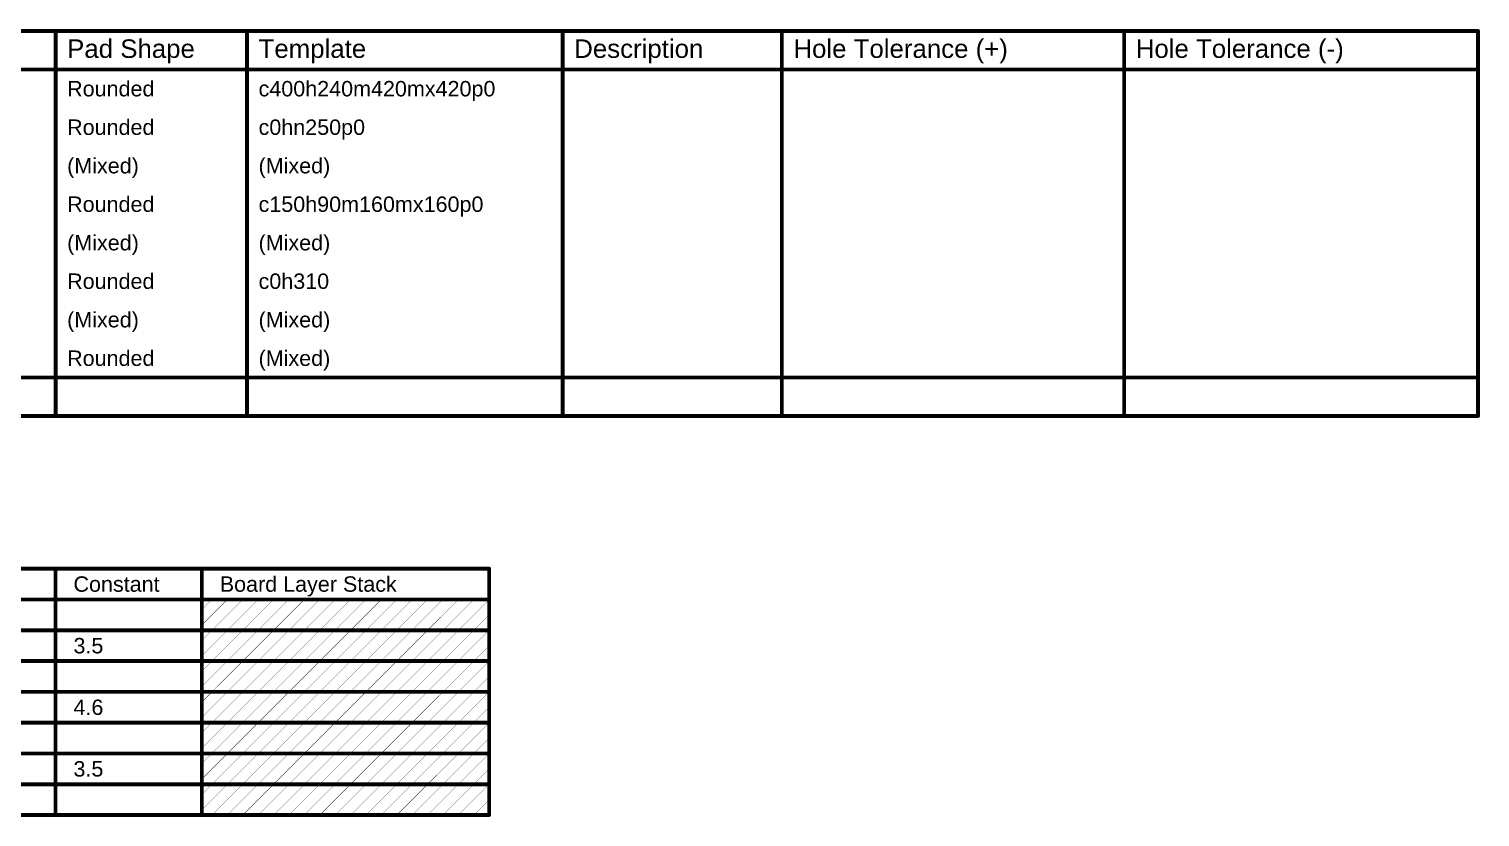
# Model space of a CAD drawing. Header units: inches. Extents: x -0.8 to 10.9, y -0.2 to 6.3.
# Drawn here: x 5.27 to 10.92, y 3.2 to 6.27 of the extents above; entities that cross this region are included whole.
import ezdxf

# ---------------------------------------------------------------- set-up
doc = ezdxf.new("R2010")
doc.units = ezdxf.units.IN
doc.header["$MEASUREMENT"] = 0
doc.layers.add('Drill Drawing', color=1, linetype='Continuous')
doc.layers.add('Fabrication', color=76, linetype='Continuous')
doc.styles.add('Arial', font='', dxfattribs={"height": 0.2})
doc.styles.get('Arial').set_extended_font_data('Arial')

msp = doc.modelspace()

# ---------------------------------------------------------------- linework, layer by layer
at = {"layer": 'Drill Drawing'}
for points in [[(-0.1846, 6.265, 0.015, 0.015, 0), (10.9163, 6.265, 0.015, 0.015, 0)], [(5.3749, 4.765, 0.015, 0.015, 0), (5.3749, 6.265, 0.015, 0.015, 0)], [(6.1207, 4.765, 0.015, 0.015, 0), (6.1207, 6.265, 0.015, 0.015, 0)], [(7.3503, 4.765, 0.015, 0.015, 0), (7.3503, 6.265, 0.015, 0.015, 0)], [(8.2041, 4.765, 0.015, 0.015, 0), (8.2041, 6.265, 0.015, 0.015, 0)], [(9.5377, 4.765, 0.015, 0.015, 0), (9.5377, 6.265, 0.015, 0.015, 0)], [(10.9163, 4.765, 0.015, 0.015, 0), (10.9163, 6.265, 0.015, 0.015, 0)], [(-0.1846, 6.115, 0.015, 0.015, 0), (10.9163, 6.115, 0.015, 0.015, 0)], [(-0.1846, 4.915, 0.015, 0.015, 0), (10.9163, 4.915, 0.015, 0.015, 0)], [(-0.1846, 4.765, 0.015, 0.015, 0), (10.9163, 4.765, 0.015, 0.015, 0)]]:
    msp.add_lwpolyline(points, format="xyseb", dxfattribs=at)
for points in [[(5.3711, 6.265, 0.0075, 0.0075, 1), (5.3786, 6.265, 0.0075, 0.0075, 1)], [(6.1169, 6.265, 0.0075, 0.0075, 1), (6.1244, 6.265, 0.0075, 0.0075, 1)], [(7.3466, 6.265, 0.0075, 0.0075, 1), (7.3541, 6.265, 0.0075, 0.0075, 1)], [(8.2003, 6.265, 0.0075, 0.0075, 1), (8.2078, 6.265, 0.0075, 0.0075, 1)], [(9.5339, 6.265, 0.0075, 0.0075, 1), (9.5414, 6.265, 0.0075, 0.0075, 1)], [(10.9125, 6.265, 0.0075, 0.0075, 1), (10.92, 6.265, 0.0075, 0.0075, 1)], [(10.9125, 6.265, 0.0075, 0.0075, 1), (10.92, 6.265, 0.0075, 0.0075, 1)], [(10.9125, 6.115, 0.0075, 0.0075, 1), (10.92, 6.115, 0.0075, 0.0075, 1)], [(10.9125, 4.915, 0.0075, 0.0075, 1), (10.92, 4.915, 0.0075, 0.0075, 1)], [(5.3711, 4.765, 0.0075, 0.0075, 1), (5.3786, 4.765, 0.0075, 0.0075, 1)], [(6.1169, 4.765, 0.0075, 0.0075, 1), (6.1244, 4.765, 0.0075, 0.0075, 1)], [(7.3466, 4.765, 0.0075, 0.0075, 1), (7.3541, 4.765, 0.0075, 0.0075, 1)], [(8.2003, 4.765, 0.0075, 0.0075, 1), (8.2078, 4.765, 0.0075, 0.0075, 1)], [(9.5339, 4.765, 0.0075, 0.0075, 1), (9.5414, 4.765, 0.0075, 0.0075, 1)], [(10.9125, 4.765, 0.0075, 0.0075, 1), (10.92, 4.765, 0.0075, 0.0075, 1)], [(10.9125, 4.765, 0.0075, 0.0075, 1), (10.92, 4.765, 0.0075, 0.0075, 1)]]:
    msp.add_lwpolyline(points, format="xyseb", close=True, dxfattribs=at)
at = {"layer": 'Fabrication'}
for points in [[(2.5253, 4.17, 0.015, 0.015, 0), (7.0641, 4.17, 0.015, 0.015, 0)], [(5.3746, 3.21, 0.015, 0.015, 0), (5.3746, 4.17, 0.015, 0.015, 0)], [(5.9445, 3.21, 0.015, 0.015, 0), (5.9445, 4.17, 0.015, 0.015, 0)], [(7.0641, 3.21, 0.015, 0.015, 0), (7.0641, 4.17, 0.015, 0.015, 0)], [(2.5253, 4.05, 0.015, 0.015, 0), (7.0641, 4.05, 0.015, 0.015, 0)], [(5.9445, 3.9503, 0.001, 0.001, 0), (6.0441, 4.05, 0.001, 0.001, 0)], [(5.9445, 4.0103, 0.001, 0.001, 0), (5.9841, 4.05, 0.001, 0.001, 0)], [(5.9841, 3.93, 0.001, 0.001, 0), (6.1041, 4.05, 0.001, 0.001, 0)], [(6.0441, 3.93, 0.001, 0.001, 0), (6.1641, 4.05, 0.001, 0.001, 0)], [(6.1041, 3.93, 0.001, 0.001, 0), (6.2241, 4.05, 0.001, 0.001, 0)], [(6.1641, 3.93, 0.001, 0.001, 0), (6.2841, 4.05, 0.001, 0.001, 0)], [(6.2241, 3.93, 0.001, 0.001, 0), (6.3441, 4.05, 0.001, 0.001, 0)], [(6.2841, 3.93, 0.001, 0.001, 0), (6.4041, 4.05, 0.001, 0.001, 0)], [(6.3441, 3.93, 0.001, 0.001, 0), (6.4641, 4.05, 0.001, 0.001, 0)], [(6.4041, 3.93, 0.001, 0.001, 0), (6.5241, 4.05, 0.001, 0.001, 0)], [(6.4641, 3.93, 0.001, 0.001, 0), (6.5841, 4.05, 0.001, 0.001, 0)], [(6.5241, 3.93, 0.001, 0.001, 0), (6.6441, 4.05, 0.001, 0.001, 0)], [(6.5841, 3.93, 0.001, 0.001, 0), (6.7041, 4.05, 0.001, 0.001, 0)], [(6.6441, 3.93, 0.001, 0.001, 0), (6.7641, 4.05, 0.001, 0.001, 0)], [(6.7041, 3.93, 0.001, 0.001, 0), (6.8241, 4.05, 0.001, 0.001, 0)], [(6.7641, 3.93, 0.001, 0.001, 0), (6.8841, 4.05, 0.001, 0.001, 0)], [(6.8241, 3.93, 0.001, 0.001, 0), (6.9441, 4.05, 0.001, 0.001, 0)], [(6.8841, 3.93, 0.001, 0.001, 0), (7.0041, 4.05, 0.001, 0.001, 0)], [(6.9441, 3.93, 0.001, 0.001, 0), (7.0641, 4.05, 0.001, 0.001, 0)], [(7.0041, 3.93, 0.001, 0.001, 0), (7.0641, 3.99, 0.001, 0.001, 0)], [(4.7248, 3.93, 0.015, 0.015, 0), (5.3746, 3.93, 0.015, 0.015, 0)], [(5.3746, 3.93, 0.015, 0.015, 0), (5.9445, 3.93, 0.015, 0.015, 0)], [(5.9445, 3.93, 0.015, 0.015, 0), (7.0641, 3.93, 0.015, 0.015, 0)], [(5.9445, 3.8303, 0.001, 0.001, 0), (6.0441, 3.93, 0.001, 0.001, 0)], [(5.9445, 3.8903, 0.001, 0.001, 0), (5.9841, 3.93, 0.001, 0.001, 0)], [(5.9841, 3.81, 0.001, 0.001, 0), (6.1041, 3.93, 0.001, 0.001, 0)], [(6.0441, 3.81, 0.001, 0.001, 0), (6.1641, 3.93, 0.001, 0.001, 0)], [(6.1041, 3.81, 0.001, 0.001, 0), (6.2241, 3.93, 0.001, 0.001, 0)], [(6.1641, 3.81, 0.001, 0.001, 0), (6.2841, 3.93, 0.001, 0.001, 0)], [(6.2241, 3.81, 0.001, 0.001, 0), (6.3441, 3.93, 0.001, 0.001, 0)], [(6.2841, 3.81, 0.001, 0.001, 0), (6.4041, 3.93, 0.001, 0.001, 0)], [(6.3441, 3.81, 0.001, 0.001, 0), (6.4641, 3.93, 0.001, 0.001, 0)], [(6.4041, 3.81, 0.001, 0.001, 0), (6.5241, 3.93, 0.001, 0.001, 0)], [(6.4641, 3.81, 0.001, 0.001, 0), (6.5841, 3.93, 0.001, 0.001, 0)], [(6.5241, 3.81, 0.001, 0.001, 0), (6.6441, 3.93, 0.001, 0.001, 0)], [(6.5841, 3.81, 0.001, 0.001, 0), (6.7041, 3.93, 0.001, 0.001, 0)], [(6.6441, 3.81, 0.001, 0.001, 0), (6.7641, 3.93, 0.001, 0.001, 0)], [(6.7041, 3.81, 0.001, 0.001, 0), (6.8241, 3.93, 0.001, 0.001, 0)], [(6.7641, 3.81, 0.001, 0.001, 0), (6.8841, 3.93, 0.001, 0.001, 0)], [(6.8241, 3.81, 0.001, 0.001, 0), (6.9441, 3.93, 0.001, 0.001, 0)], [(6.8841, 3.81, 0.001, 0.001, 0), (7.0041, 3.93, 0.001, 0.001, 0)], [(6.9441, 3.81, 0.001, 0.001, 0), (7.0641, 3.93, 0.001, 0.001, 0)], [(7.0041, 3.81, 0.001, 0.001, 0), (7.0641, 3.87, 0.001, 0.001, 0)], [(4.7248, 3.81, 0.015, 0.015, 0), (5.3746, 3.81, 0.015, 0.015, 0)], [(5.3746, 3.81, 0.015, 0.015, 0), (5.9445, 3.81, 0.015, 0.015, 0)], [(5.9445, 3.81, 0.015, 0.015, 0), (7.0641, 3.81, 0.015, 0.015, 0)], [(5.9445, 3.7103, 0.001, 0.001, 0), (6.0441, 3.81, 0.001, 0.001, 0)], [(5.9445, 3.7703, 0.001, 0.001, 0), (5.9841, 3.81, 0.001, 0.001, 0)], [(5.9841, 3.69, 0.001, 0.001, 0), (6.1041, 3.81, 0.001, 0.001, 0)], [(6.0441, 3.69, 0.001, 0.001, 0), (6.1641, 3.81, 0.001, 0.001, 0)], [(6.1041, 3.69, 0.001, 0.001, 0), (6.2241, 3.81, 0.001, 0.001, 0)], [(6.1641, 3.69, 0.001, 0.001, 0), (6.2841, 3.81, 0.001, 0.001, 0)], [(6.2241, 3.69, 0.001, 0.001, 0), (6.3441, 3.81, 0.001, 0.001, 0)], [(6.2841, 3.69, 0.001, 0.001, 0), (6.4041, 3.81, 0.001, 0.001, 0)], [(6.3441, 3.69, 0.001, 0.001, 0), (6.4641, 3.81, 0.001, 0.001, 0)], [(6.4041, 3.69, 0.001, 0.001, 0), (6.5241, 3.81, 0.001, 0.001, 0)], [(6.4641, 3.69, 0.001, 0.001, 0), (6.5841, 3.81, 0.001, 0.001, 0)], [(6.5241, 3.69, 0.001, 0.001, 0), (6.6441, 3.81, 0.001, 0.001, 0)], [(6.5841, 3.69, 0.001, 0.001, 0), (6.7041, 3.81, 0.001, 0.001, 0)], [(6.6441, 3.69, 0.001, 0.001, 0), (6.7641, 3.81, 0.001, 0.001, 0)], [(6.7041, 3.69, 0.001, 0.001, 0), (6.8241, 3.81, 0.001, 0.001, 0)], [(6.7641, 3.69, 0.001, 0.001, 0), (6.8841, 3.81, 0.001, 0.001, 0)], [(6.8241, 3.69, 0.001, 0.001, 0), (6.9441, 3.81, 0.001, 0.001, 0)], [(6.8841, 3.69, 0.001, 0.001, 0), (7.0041, 3.81, 0.001, 0.001, 0)], [(6.9441, 3.69, 0.001, 0.001, 0), (7.0641, 3.81, 0.001, 0.001, 0)], [(7.0041, 3.69, 0.001, 0.001, 0), (7.0641, 3.75, 0.001, 0.001, 0)], [(4.7248, 3.69, 0.015, 0.015, 0), (5.3746, 3.69, 0.015, 0.015, 0)], [(5.3746, 3.69, 0.015, 0.015, 0), (5.9445, 3.69, 0.015, 0.015, 0)], [(5.9445, 3.69, 0.015, 0.015, 0), (7.0641, 3.69, 0.015, 0.015, 0)], [(5.9445, 3.5903, 0.001, 0.001, 0), (6.0441, 3.69, 0.001, 0.001, 0)], [(5.9445, 3.6503, 0.001, 0.001, 0), (5.9841, 3.69, 0.001, 0.001, 0)], [(5.9841, 3.57, 0.001, 0.001, 0), (6.1041, 3.69, 0.001, 0.001, 0)], [(6.0441, 3.57, 0.001, 0.001, 0), (6.1641, 3.69, 0.001, 0.001, 0)], [(6.1041, 3.57, 0.001, 0.001, 0), (6.2241, 3.69, 0.001, 0.001, 0)], [(6.1641, 3.57, 0.001, 0.001, 0), (6.2841, 3.69, 0.001, 0.001, 0)], [(6.2241, 3.57, 0.001, 0.001, 0), (6.3441, 3.69, 0.001, 0.001, 0)], [(6.2841, 3.57, 0.001, 0.001, 0), (6.4041, 3.69, 0.001, 0.001, 0)], [(6.3441, 3.57, 0.001, 0.001, 0), (6.4641, 3.69, 0.001, 0.001, 0)], [(6.4041, 3.57, 0.001, 0.001, 0), (6.5241, 3.69, 0.001, 0.001, 0)], [(6.4641, 3.57, 0.001, 0.001, 0), (6.5841, 3.69, 0.001, 0.001, 0)], [(6.5241, 3.57, 0.001, 0.001, 0), (6.6441, 3.69, 0.001, 0.001, 0)], [(6.5841, 3.57, 0.001, 0.001, 0), (6.7041, 3.69, 0.001, 0.001, 0)], [(6.6441, 3.57, 0.001, 0.001, 0), (6.7641, 3.69, 0.001, 0.001, 0)], [(6.7041, 3.57, 0.001, 0.001, 0), (6.8241, 3.69, 0.001, 0.001, 0)], [(6.7641, 3.57, 0.001, 0.001, 0), (6.8841, 3.69, 0.001, 0.001, 0)], [(6.8241, 3.57, 0.001, 0.001, 0), (6.9441, 3.69, 0.001, 0.001, 0)], [(6.8841, 3.57, 0.001, 0.001, 0), (7.0041, 3.69, 0.001, 0.001, 0)], [(6.9441, 3.57, 0.001, 0.001, 0), (7.0641, 3.69, 0.001, 0.001, 0)], [(7.0041, 3.57, 0.001, 0.001, 0), (7.0641, 3.63, 0.001, 0.001, 0)], [(4.7248, 3.57, 0.015, 0.015, 0), (5.3746, 3.57, 0.015, 0.015, 0)], [(5.3746, 3.57, 0.015, 0.015, 0), (5.9445, 3.57, 0.015, 0.015, 0)], [(5.9445, 3.57, 0.015, 0.015, 0), (7.0641, 3.57, 0.015, 0.015, 0)], [(5.9445, 3.4703, 0.001, 0.001, 0), (6.0441, 3.57, 0.001, 0.001, 0)], [(5.9445, 3.5303, 0.001, 0.001, 0), (5.9841, 3.57, 0.001, 0.001, 0)], [(5.9841, 3.45, 0.001, 0.001, 0), (6.1041, 3.57, 0.001, 0.001, 0)], [(6.0441, 3.45, 0.001, 0.001, 0), (6.1641, 3.57, 0.001, 0.001, 0)], [(6.1041, 3.45, 0.001, 0.001, 0), (6.2241, 3.57, 0.001, 0.001, 0)], [(6.1641, 3.45, 0.001, 0.001, 0), (6.2841, 3.57, 0.001, 0.001, 0)], [(6.2241, 3.45, 0.001, 0.001, 0), (6.3441, 3.57, 0.001, 0.001, 0)], [(6.2841, 3.45, 0.001, 0.001, 0), (6.4041, 3.57, 0.001, 0.001, 0)], [(6.3441, 3.45, 0.001, 0.001, 0), (6.4641, 3.57, 0.001, 0.001, 0)], [(6.4041, 3.45, 0.001, 0.001, 0), (6.5241, 3.57, 0.001, 0.001, 0)], [(6.4641, 3.45, 0.001, 0.001, 0), (6.5841, 3.57, 0.001, 0.001, 0)], [(6.5241, 3.45, 0.001, 0.001, 0), (6.6441, 3.57, 0.001, 0.001, 0)], [(6.5841, 3.45, 0.001, 0.001, 0), (6.7041, 3.57, 0.001, 0.001, 0)], [(6.6441, 3.45, 0.001, 0.001, 0), (6.7641, 3.57, 0.001, 0.001, 0)], [(6.7041, 3.45, 0.001, 0.001, 0), (6.8241, 3.57, 0.001, 0.001, 0)], [(6.7641, 3.45, 0.001, 0.001, 0), (6.8841, 3.57, 0.001, 0.001, 0)], [(6.8241, 3.45, 0.001, 0.001, 0), (6.9441, 3.57, 0.001, 0.001, 0)], [(6.8841, 3.45, 0.001, 0.001, 0), (7.0041, 3.57, 0.001, 0.001, 0)], [(6.9441, 3.45, 0.001, 0.001, 0), (7.0641, 3.57, 0.001, 0.001, 0)], [(7.0041, 3.45, 0.001, 0.001, 0), (7.0641, 3.51, 0.001, 0.001, 0)], [(4.7248, 3.45, 0.015, 0.015, 0), (5.3746, 3.45, 0.015, 0.015, 0)], [(5.3746, 3.45, 0.015, 0.015, 0), (5.9445, 3.45, 0.015, 0.015, 0)], [(5.9445, 3.45, 0.015, 0.015, 0), (7.0641, 3.45, 0.015, 0.015, 0)], [(5.9445, 3.3503, 0.001, 0.001, 0), (6.0441, 3.45, 0.001, 0.001, 0)], [(5.9445, 3.4103, 0.001, 0.001, 0), (5.9841, 3.45, 0.001, 0.001, 0)], [(5.9841, 3.33, 0.001, 0.001, 0), (6.1041, 3.45, 0.001, 0.001, 0)], [(6.0441, 3.33, 0.001, 0.001, 0), (6.1641, 3.45, 0.001, 0.001, 0)], [(6.1041, 3.33, 0.001, 0.001, 0), (6.2241, 3.45, 0.001, 0.001, 0)], [(6.1641, 3.33, 0.001, 0.001, 0), (6.2841, 3.45, 0.001, 0.001, 0)], [(6.2241, 3.33, 0.001, 0.001, 0), (6.3441, 3.45, 0.001, 0.001, 0)], [(6.2841, 3.33, 0.001, 0.001, 0), (6.4041, 3.45, 0.001, 0.001, 0)], [(6.3441, 3.33, 0.001, 0.001, 0), (6.4641, 3.45, 0.001, 0.001, 0)], [(6.4041, 3.33, 0.001, 0.001, 0), (6.5241, 3.45, 0.001, 0.001, 0)], [(6.4641, 3.33, 0.001, 0.001, 0), (6.5841, 3.45, 0.001, 0.001, 0)], [(6.5241, 3.33, 0.001, 0.001, 0), (6.6441, 3.45, 0.001, 0.001, 0)], [(6.5841, 3.33, 0.001, 0.001, 0), (6.7041, 3.45, 0.001, 0.001, 0)], [(6.6441, 3.33, 0.001, 0.001, 0), (6.7641, 3.45, 0.001, 0.001, 0)], [(6.7041, 3.33, 0.001, 0.001, 0), (6.8241, 3.45, 0.001, 0.001, 0)], [(6.7641, 3.33, 0.001, 0.001, 0), (6.8841, 3.45, 0.001, 0.001, 0)], [(6.8241, 3.33, 0.001, 0.001, 0), (6.9441, 3.45, 0.001, 0.001, 0)], [(6.8841, 3.33, 0.001, 0.001, 0), (7.0041, 3.45, 0.001, 0.001, 0)], [(6.9441, 3.33, 0.001, 0.001, 0), (7.0641, 3.45, 0.001, 0.001, 0)], [(4.7248, 3.33, 0.015, 0.015, 0), (5.3746, 3.33, 0.015, 0.015, 0)], [(5.3746, 3.33, 0.015, 0.015, 0), (5.9445, 3.33, 0.015, 0.015, 0)], [(5.9445, 3.33, 0.015, 0.015, 0), (7.0641, 3.33, 0.015, 0.015, 0)], [(7.0041, 3.33, 0.001, 0.001, 0), (7.0641, 3.39, 0.001, 0.001, 0)], [(5.9445, 3.2303, 0.001, 0.001, 0), (6.0441, 3.33, 0.001, 0.001, 0)], [(5.9445, 3.2903, 0.001, 0.001, 0), (5.9841, 3.33, 0.001, 0.001, 0)], [(5.9841, 3.21, 0.001, 0.001, 0), (6.1041, 3.33, 0.001, 0.001, 0)], [(6.0441, 3.21, 0.001, 0.001, 0), (6.1641, 3.33, 0.001, 0.001, 0)], [(6.1041, 3.21, 0.001, 0.001, 0), (6.2241, 3.33, 0.001, 0.001, 0)], [(6.1641, 3.21, 0.001, 0.001, 0), (6.2841, 3.33, 0.001, 0.001, 0)], [(6.2241, 3.21, 0.001, 0.001, 0), (6.3441, 3.33, 0.001, 0.001, 0)], [(6.2841, 3.21, 0.001, 0.001, 0), (6.4041, 3.33, 0.001, 0.001, 0)], [(6.3441, 3.21, 0.001, 0.001, 0), (6.4641, 3.33, 0.001, 0.001, 0)], [(6.4041, 3.21, 0.001, 0.001, 0), (6.5241, 3.33, 0.001, 0.001, 0)], [(6.4641, 3.21, 0.001, 0.001, 0), (6.5841, 3.33, 0.001, 0.001, 0)], [(6.5241, 3.21, 0.001, 0.001, 0), (6.6441, 3.33, 0.001, 0.001, 0)], [(6.5841, 3.21, 0.001, 0.001, 0), (6.7041, 3.33, 0.001, 0.001, 0)], [(6.6441, 3.21, 0.001, 0.001, 0), (6.7641, 3.33, 0.001, 0.001, 0)], [(6.7041, 3.21, 0.001, 0.001, 0), (6.8241, 3.33, 0.001, 0.001, 0)], [(6.7641, 3.21, 0.001, 0.001, 0), (6.8841, 3.33, 0.001, 0.001, 0)], [(6.8241, 3.21, 0.001, 0.001, 0), (6.9441, 3.33, 0.001, 0.001, 0)], [(6.8841, 3.21, 0.001, 0.001, 0), (7.0041, 3.33, 0.001, 0.001, 0)], [(6.9441, 3.21, 0.001, 0.001, 0), (7.0641, 3.33, 0.001, 0.001, 0)], [(7.0041, 3.21, 0.001, 0.001, 0), (7.0641, 3.27, 0.001, 0.001, 0)], [(4.7248, 3.21, 0.015, 0.015, 0), (5.3746, 3.21, 0.015, 0.015, 0)], [(5.3746, 3.21, 0.015, 0.015, 0), (5.9445, 3.21, 0.015, 0.015, 0)], [(5.9445, 3.21, 0.015, 0.015, 0), (7.0641, 3.21, 0.015, 0.015, 0)]]:
    msp.add_lwpolyline(points, format="xyseb", dxfattribs=at)
for points in [[(5.3709, 4.17, 0.0075, 0.0075, 1), (5.3784, 4.17, 0.0075, 0.0075, 1)], [(5.9407, 4.17, 0.0075, 0.0075, 1), (5.9482, 4.17, 0.0075, 0.0075, 1)], [(7.0604, 4.17, 0.0075, 0.0075, 1), (7.0679, 4.17, 0.0075, 0.0075, 1)], [(7.0604, 4.17, 0.0075, 0.0075, 1), (7.0679, 4.17, 0.0075, 0.0075, 1)], [(5.9839, 4.05, 0.0005, 0.0005, 1), (5.9844, 4.05, 0.0005, 0.0005, 1)], [(6.0439, 4.05, 0.0005, 0.0005, 1), (6.0444, 4.05, 0.0005, 0.0005, 1)], [(6.1039, 4.05, 0.0005, 0.0005, 1), (6.1044, 4.05, 0.0005, 0.0005, 1)], [(6.1639, 4.05, 0.0005, 0.0005, 1), (6.1644, 4.05, 0.0005, 0.0005, 1)], [(6.2239, 4.05, 0.0005, 0.0005, 1), (6.2244, 4.05, 0.0005, 0.0005, 1)], [(6.2839, 4.05, 0.0005, 0.0005, 1), (6.2844, 4.05, 0.0005, 0.0005, 1)], [(6.3439, 4.05, 0.0005, 0.0005, 1), (6.3444, 4.05, 0.0005, 0.0005, 1)], [(6.4039, 4.05, 0.0005, 0.0005, 1), (6.4044, 4.05, 0.0005, 0.0005, 1)], [(6.4639, 4.05, 0.0005, 0.0005, 1), (6.4644, 4.05, 0.0005, 0.0005, 1)], [(6.5239, 4.05, 0.0005, 0.0005, 1), (6.5244, 4.05, 0.0005, 0.0005, 1)], [(6.5839, 4.05, 0.0005, 0.0005, 1), (6.5844, 4.05, 0.0005, 0.0005, 1)], [(6.6439, 4.05, 0.0005, 0.0005, 1), (6.6444, 4.05, 0.0005, 0.0005, 1)], [(6.7039, 4.05, 0.0005, 0.0005, 1), (6.7044, 4.05, 0.0005, 0.0005, 1)], [(6.7639, 4.05, 0.0005, 0.0005, 1), (6.7644, 4.05, 0.0005, 0.0005, 1)], [(6.8239, 4.05, 0.0005, 0.0005, 1), (6.8244, 4.05, 0.0005, 0.0005, 1)], [(6.8839, 4.05, 0.0005, 0.0005, 1), (6.8844, 4.05, 0.0005, 0.0005, 1)], [(6.9439, 4.05, 0.0005, 0.0005, 1), (6.9444, 4.05, 0.0005, 0.0005, 1)], [(7.0039, 4.05, 0.0005, 0.0005, 1), (7.0044, 4.05, 0.0005, 0.0005, 1)], [(7.0604, 4.05, 0.0075, 0.0075, 1), (7.0679, 4.05, 0.0075, 0.0075, 1)], [(7.0639, 4.05, 0.0005, 0.0005, 1), (7.0644, 4.05, 0.0005, 0.0005, 1)], [(5.9442, 4.0103, 0.0005, 0.0005, 1), (5.9447, 4.0103, 0.0005, 0.0005, 1)], [(7.0639, 3.99, 0.0005, 0.0005, 1), (7.0644, 3.99, 0.0005, 0.0005, 1)], [(5.3709, 3.93, 0.0075, 0.0075, 1), (5.3784, 3.93, 0.0075, 0.0075, 1)], [(5.3709, 3.93, 0.0075, 0.0075, 1), (5.3784, 3.93, 0.0075, 0.0075, 1)], [(5.9407, 3.93, 0.0075, 0.0075, 1), (5.9482, 3.93, 0.0075, 0.0075, 1)], [(5.9407, 3.93, 0.0075, 0.0075, 1), (5.9482, 3.93, 0.0075, 0.0075, 1)], [(5.9442, 3.9503, 0.0005, 0.0005, 1), (5.9447, 3.9503, 0.0005, 0.0005, 1)], [(5.9839, 3.93, 0.0005, 0.0005, 1), (5.9844, 3.93, 0.0005, 0.0005, 1)], [(5.9839, 3.93, 0.0005, 0.0005, 1), (5.9844, 3.93, 0.0005, 0.0005, 1)], [(6.0439, 3.93, 0.0005, 0.0005, 1), (6.0444, 3.93, 0.0005, 0.0005, 1)], [(6.0439, 3.93, 0.0005, 0.0005, 1), (6.0444, 3.93, 0.0005, 0.0005, 1)], [(6.1039, 3.93, 0.0005, 0.0005, 1), (6.1044, 3.93, 0.0005, 0.0005, 1)], [(6.1039, 3.93, 0.0005, 0.0005, 1), (6.1044, 3.93, 0.0005, 0.0005, 1)], [(6.1639, 3.93, 0.0005, 0.0005, 1), (6.1644, 3.93, 0.0005, 0.0005, 1)], [(6.1639, 3.93, 0.0005, 0.0005, 1), (6.1644, 3.93, 0.0005, 0.0005, 1)], [(6.2239, 3.93, 0.0005, 0.0005, 1), (6.2244, 3.93, 0.0005, 0.0005, 1)], [(6.2239, 3.93, 0.0005, 0.0005, 1), (6.2244, 3.93, 0.0005, 0.0005, 1)], [(6.2839, 3.93, 0.0005, 0.0005, 1), (6.2844, 3.93, 0.0005, 0.0005, 1)], [(6.2839, 3.93, 0.0005, 0.0005, 1), (6.2844, 3.93, 0.0005, 0.0005, 1)], [(6.3439, 3.93, 0.0005, 0.0005, 1), (6.3444, 3.93, 0.0005, 0.0005, 1)], [(6.3439, 3.93, 0.0005, 0.0005, 1), (6.3444, 3.93, 0.0005, 0.0005, 1)], [(6.4039, 3.93, 0.0005, 0.0005, 1), (6.4044, 3.93, 0.0005, 0.0005, 1)], [(6.4039, 3.93, 0.0005, 0.0005, 1), (6.4044, 3.93, 0.0005, 0.0005, 1)], [(6.4639, 3.93, 0.0005, 0.0005, 1), (6.4644, 3.93, 0.0005, 0.0005, 1)], [(6.4639, 3.93, 0.0005, 0.0005, 1), (6.4644, 3.93, 0.0005, 0.0005, 1)], [(6.5239, 3.93, 0.0005, 0.0005, 1), (6.5244, 3.93, 0.0005, 0.0005, 1)], [(6.5239, 3.93, 0.0005, 0.0005, 1), (6.5244, 3.93, 0.0005, 0.0005, 1)], [(6.5839, 3.93, 0.0005, 0.0005, 1), (6.5844, 3.93, 0.0005, 0.0005, 1)], [(6.5839, 3.93, 0.0005, 0.0005, 1), (6.5844, 3.93, 0.0005, 0.0005, 1)], [(6.6439, 3.93, 0.0005, 0.0005, 1), (6.6444, 3.93, 0.0005, 0.0005, 1)], [(6.6439, 3.93, 0.0005, 0.0005, 1), (6.6444, 3.93, 0.0005, 0.0005, 1)], [(6.7039, 3.93, 0.0005, 0.0005, 1), (6.7044, 3.93, 0.0005, 0.0005, 1)], [(6.7039, 3.93, 0.0005, 0.0005, 1), (6.7044, 3.93, 0.0005, 0.0005, 1)], [(6.7639, 3.93, 0.0005, 0.0005, 1), (6.7644, 3.93, 0.0005, 0.0005, 1)], [(6.7639, 3.93, 0.0005, 0.0005, 1), (6.7644, 3.93, 0.0005, 0.0005, 1)], [(6.8239, 3.93, 0.0005, 0.0005, 1), (6.8244, 3.93, 0.0005, 0.0005, 1)], [(6.8239, 3.93, 0.0005, 0.0005, 1), (6.8244, 3.93, 0.0005, 0.0005, 1)], [(6.8839, 3.93, 0.0005, 0.0005, 1), (6.8844, 3.93, 0.0005, 0.0005, 1)], [(6.8839, 3.93, 0.0005, 0.0005, 1), (6.8844, 3.93, 0.0005, 0.0005, 1)], [(6.9439, 3.93, 0.0005, 0.0005, 1), (6.9444, 3.93, 0.0005, 0.0005, 1)], [(6.9439, 3.93, 0.0005, 0.0005, 1), (6.9444, 3.93, 0.0005, 0.0005, 1)], [(7.0039, 3.93, 0.0005, 0.0005, 1), (7.0044, 3.93, 0.0005, 0.0005, 1)], [(7.0039, 3.93, 0.0005, 0.0005, 1), (7.0044, 3.93, 0.0005, 0.0005, 1)], [(7.0604, 3.93, 0.0075, 0.0075, 1), (7.0679, 3.93, 0.0075, 0.0075, 1)], [(7.0639, 3.93, 0.0005, 0.0005, 1), (7.0644, 3.93, 0.0005, 0.0005, 1)], [(5.9442, 3.8903, 0.0005, 0.0005, 1), (5.9447, 3.8903, 0.0005, 0.0005, 1)], [(7.0639, 3.87, 0.0005, 0.0005, 1), (7.0644, 3.87, 0.0005, 0.0005, 1)], [(5.3709, 3.81, 0.0075, 0.0075, 1), (5.3784, 3.81, 0.0075, 0.0075, 1)], [(5.3709, 3.81, 0.0075, 0.0075, 1), (5.3784, 3.81, 0.0075, 0.0075, 1)], [(5.9407, 3.81, 0.0075, 0.0075, 1), (5.9482, 3.81, 0.0075, 0.0075, 1)], [(5.9407, 3.81, 0.0075, 0.0075, 1), (5.9482, 3.81, 0.0075, 0.0075, 1)], [(5.9442, 3.8303, 0.0005, 0.0005, 1), (5.9447, 3.8303, 0.0005, 0.0005, 1)], [(5.9839, 3.81, 0.0005, 0.0005, 1), (5.9844, 3.81, 0.0005, 0.0005, 1)], [(5.9839, 3.81, 0.0005, 0.0005, 1), (5.9844, 3.81, 0.0005, 0.0005, 1)], [(6.0439, 3.81, 0.0005, 0.0005, 1), (6.0444, 3.81, 0.0005, 0.0005, 1)], [(6.0439, 3.81, 0.0005, 0.0005, 1), (6.0444, 3.81, 0.0005, 0.0005, 1)], [(6.1039, 3.81, 0.0005, 0.0005, 1), (6.1044, 3.81, 0.0005, 0.0005, 1)], [(6.1039, 3.81, 0.0005, 0.0005, 1), (6.1044, 3.81, 0.0005, 0.0005, 1)], [(6.1639, 3.81, 0.0005, 0.0005, 1), (6.1644, 3.81, 0.0005, 0.0005, 1)], [(6.1639, 3.81, 0.0005, 0.0005, 1), (6.1644, 3.81, 0.0005, 0.0005, 1)], [(6.2239, 3.81, 0.0005, 0.0005, 1), (6.2244, 3.81, 0.0005, 0.0005, 1)], [(6.2239, 3.81, 0.0005, 0.0005, 1), (6.2244, 3.81, 0.0005, 0.0005, 1)], [(6.2839, 3.81, 0.0005, 0.0005, 1), (6.2844, 3.81, 0.0005, 0.0005, 1)], [(6.2839, 3.81, 0.0005, 0.0005, 1), (6.2844, 3.81, 0.0005, 0.0005, 1)], [(6.3439, 3.81, 0.0005, 0.0005, 1), (6.3444, 3.81, 0.0005, 0.0005, 1)], [(6.3439, 3.81, 0.0005, 0.0005, 1), (6.3444, 3.81, 0.0005, 0.0005, 1)], [(6.4039, 3.81, 0.0005, 0.0005, 1), (6.4044, 3.81, 0.0005, 0.0005, 1)], [(6.4039, 3.81, 0.0005, 0.0005, 1), (6.4044, 3.81, 0.0005, 0.0005, 1)], [(6.4639, 3.81, 0.0005, 0.0005, 1), (6.4644, 3.81, 0.0005, 0.0005, 1)], [(6.4639, 3.81, 0.0005, 0.0005, 1), (6.4644, 3.81, 0.0005, 0.0005, 1)], [(6.5239, 3.81, 0.0005, 0.0005, 1), (6.5244, 3.81, 0.0005, 0.0005, 1)], [(6.5239, 3.81, 0.0005, 0.0005, 1), (6.5244, 3.81, 0.0005, 0.0005, 1)], [(6.5839, 3.81, 0.0005, 0.0005, 1), (6.5844, 3.81, 0.0005, 0.0005, 1)], [(6.5839, 3.81, 0.0005, 0.0005, 1), (6.5844, 3.81, 0.0005, 0.0005, 1)], [(6.6439, 3.81, 0.0005, 0.0005, 1), (6.6444, 3.81, 0.0005, 0.0005, 1)], [(6.6439, 3.81, 0.0005, 0.0005, 1), (6.6444, 3.81, 0.0005, 0.0005, 1)], [(6.7039, 3.81, 0.0005, 0.0005, 1), (6.7044, 3.81, 0.0005, 0.0005, 1)], [(6.7039, 3.81, 0.0005, 0.0005, 1), (6.7044, 3.81, 0.0005, 0.0005, 1)], [(6.7639, 3.81, 0.0005, 0.0005, 1), (6.7644, 3.81, 0.0005, 0.0005, 1)], [(6.7639, 3.81, 0.0005, 0.0005, 1), (6.7644, 3.81, 0.0005, 0.0005, 1)], [(6.8239, 3.81, 0.0005, 0.0005, 1), (6.8244, 3.81, 0.0005, 0.0005, 1)], [(6.8239, 3.81, 0.0005, 0.0005, 1), (6.8244, 3.81, 0.0005, 0.0005, 1)], [(6.8839, 3.81, 0.0005, 0.0005, 1), (6.8844, 3.81, 0.0005, 0.0005, 1)], [(6.8839, 3.81, 0.0005, 0.0005, 1), (6.8844, 3.81, 0.0005, 0.0005, 1)], [(6.9439, 3.81, 0.0005, 0.0005, 1), (6.9444, 3.81, 0.0005, 0.0005, 1)], [(6.9439, 3.81, 0.0005, 0.0005, 1), (6.9444, 3.81, 0.0005, 0.0005, 1)], [(7.0039, 3.81, 0.0005, 0.0005, 1), (7.0044, 3.81, 0.0005, 0.0005, 1)], [(7.0039, 3.81, 0.0005, 0.0005, 1), (7.0044, 3.81, 0.0005, 0.0005, 1)], [(7.0604, 3.81, 0.0075, 0.0075, 1), (7.0679, 3.81, 0.0075, 0.0075, 1)], [(7.0639, 3.81, 0.0005, 0.0005, 1), (7.0644, 3.81, 0.0005, 0.0005, 1)], [(5.9442, 3.7703, 0.0005, 0.0005, 1), (5.9447, 3.7703, 0.0005, 0.0005, 1)], [(7.0639, 3.75, 0.0005, 0.0005, 1), (7.0644, 3.75, 0.0005, 0.0005, 1)], [(5.3709, 3.69, 0.0075, 0.0075, 1), (5.3784, 3.69, 0.0075, 0.0075, 1)], [(5.3709, 3.69, 0.0075, 0.0075, 1), (5.3784, 3.69, 0.0075, 0.0075, 1)], [(5.9407, 3.69, 0.0075, 0.0075, 1), (5.9482, 3.69, 0.0075, 0.0075, 1)], [(5.9407, 3.69, 0.0075, 0.0075, 1), (5.9482, 3.69, 0.0075, 0.0075, 1)], [(5.9442, 3.7103, 0.0005, 0.0005, 1), (5.9447, 3.7103, 0.0005, 0.0005, 1)], [(5.9839, 3.69, 0.0005, 0.0005, 1), (5.9844, 3.69, 0.0005, 0.0005, 1)], [(5.9839, 3.69, 0.0005, 0.0005, 1), (5.9844, 3.69, 0.0005, 0.0005, 1)], [(6.0439, 3.69, 0.0005, 0.0005, 1), (6.0444, 3.69, 0.0005, 0.0005, 1)], [(6.0439, 3.69, 0.0005, 0.0005, 1), (6.0444, 3.69, 0.0005, 0.0005, 1)], [(6.1039, 3.69, 0.0005, 0.0005, 1), (6.1044, 3.69, 0.0005, 0.0005, 1)], [(6.1039, 3.69, 0.0005, 0.0005, 1), (6.1044, 3.69, 0.0005, 0.0005, 1)], [(6.1639, 3.69, 0.0005, 0.0005, 1), (6.1644, 3.69, 0.0005, 0.0005, 1)], [(6.1639, 3.69, 0.0005, 0.0005, 1), (6.1644, 3.69, 0.0005, 0.0005, 1)], [(6.2239, 3.69, 0.0005, 0.0005, 1), (6.2244, 3.69, 0.0005, 0.0005, 1)], [(6.2239, 3.69, 0.0005, 0.0005, 1), (6.2244, 3.69, 0.0005, 0.0005, 1)], [(6.2839, 3.69, 0.0005, 0.0005, 1), (6.2844, 3.69, 0.0005, 0.0005, 1)], [(6.2839, 3.69, 0.0005, 0.0005, 1), (6.2844, 3.69, 0.0005, 0.0005, 1)], [(6.3439, 3.69, 0.0005, 0.0005, 1), (6.3444, 3.69, 0.0005, 0.0005, 1)], [(6.3439, 3.69, 0.0005, 0.0005, 1), (6.3444, 3.69, 0.0005, 0.0005, 1)], [(6.4039, 3.69, 0.0005, 0.0005, 1), (6.4044, 3.69, 0.0005, 0.0005, 1)], [(6.4039, 3.69, 0.0005, 0.0005, 1), (6.4044, 3.69, 0.0005, 0.0005, 1)], [(6.4639, 3.69, 0.0005, 0.0005, 1), (6.4644, 3.69, 0.0005, 0.0005, 1)], [(6.4639, 3.69, 0.0005, 0.0005, 1), (6.4644, 3.69, 0.0005, 0.0005, 1)], [(6.5239, 3.69, 0.0005, 0.0005, 1), (6.5244, 3.69, 0.0005, 0.0005, 1)], [(6.5239, 3.69, 0.0005, 0.0005, 1), (6.5244, 3.69, 0.0005, 0.0005, 1)], [(6.5839, 3.69, 0.0005, 0.0005, 1), (6.5844, 3.69, 0.0005, 0.0005, 1)], [(6.5839, 3.69, 0.0005, 0.0005, 1), (6.5844, 3.69, 0.0005, 0.0005, 1)], [(6.6439, 3.69, 0.0005, 0.0005, 1), (6.6444, 3.69, 0.0005, 0.0005, 1)], [(6.6439, 3.69, 0.0005, 0.0005, 1), (6.6444, 3.69, 0.0005, 0.0005, 1)], [(6.7039, 3.69, 0.0005, 0.0005, 1), (6.7044, 3.69, 0.0005, 0.0005, 1)], [(6.7039, 3.69, 0.0005, 0.0005, 1), (6.7044, 3.69, 0.0005, 0.0005, 1)], [(6.7639, 3.69, 0.0005, 0.0005, 1), (6.7644, 3.69, 0.0005, 0.0005, 1)], [(6.7639, 3.69, 0.0005, 0.0005, 1), (6.7644, 3.69, 0.0005, 0.0005, 1)], [(6.8239, 3.69, 0.0005, 0.0005, 1), (6.8244, 3.69, 0.0005, 0.0005, 1)], [(6.8239, 3.69, 0.0005, 0.0005, 1), (6.8244, 3.69, 0.0005, 0.0005, 1)], [(6.8839, 3.69, 0.0005, 0.0005, 1), (6.8844, 3.69, 0.0005, 0.0005, 1)], [(6.8839, 3.69, 0.0005, 0.0005, 1), (6.8844, 3.69, 0.0005, 0.0005, 1)], [(6.9439, 3.69, 0.0005, 0.0005, 1), (6.9444, 3.69, 0.0005, 0.0005, 1)], [(6.9439, 3.69, 0.0005, 0.0005, 1), (6.9444, 3.69, 0.0005, 0.0005, 1)], [(7.0039, 3.69, 0.0005, 0.0005, 1), (7.0044, 3.69, 0.0005, 0.0005, 1)], [(7.0039, 3.69, 0.0005, 0.0005, 1), (7.0044, 3.69, 0.0005, 0.0005, 1)], [(7.0604, 3.69, 0.0075, 0.0075, 1), (7.0679, 3.69, 0.0075, 0.0075, 1)], [(7.0639, 3.69, 0.0005, 0.0005, 1), (7.0644, 3.69, 0.0005, 0.0005, 1)], [(5.9442, 3.6503, 0.0005, 0.0005, 1), (5.9447, 3.6503, 0.0005, 0.0005, 1)], [(7.0639, 3.63, 0.0005, 0.0005, 1), (7.0644, 3.63, 0.0005, 0.0005, 1)], [(5.3709, 3.57, 0.0075, 0.0075, 1), (5.3784, 3.57, 0.0075, 0.0075, 1)], [(5.3709, 3.57, 0.0075, 0.0075, 1), (5.3784, 3.57, 0.0075, 0.0075, 1)], [(5.9407, 3.57, 0.0075, 0.0075, 1), (5.9482, 3.57, 0.0075, 0.0075, 1)], [(5.9407, 3.57, 0.0075, 0.0075, 1), (5.9482, 3.57, 0.0075, 0.0075, 1)], [(5.9442, 3.5903, 0.0005, 0.0005, 1), (5.9447, 3.5903, 0.0005, 0.0005, 1)], [(5.9839, 3.57, 0.0005, 0.0005, 1), (5.9844, 3.57, 0.0005, 0.0005, 1)], [(5.9839, 3.57, 0.0005, 0.0005, 1), (5.9844, 3.57, 0.0005, 0.0005, 1)], [(6.0439, 3.57, 0.0005, 0.0005, 1), (6.0444, 3.57, 0.0005, 0.0005, 1)], [(6.0439, 3.57, 0.0005, 0.0005, 1), (6.0444, 3.57, 0.0005, 0.0005, 1)], [(6.1039, 3.57, 0.0005, 0.0005, 1), (6.1044, 3.57, 0.0005, 0.0005, 1)], [(6.1039, 3.57, 0.0005, 0.0005, 1), (6.1044, 3.57, 0.0005, 0.0005, 1)], [(6.1639, 3.57, 0.0005, 0.0005, 1), (6.1644, 3.57, 0.0005, 0.0005, 1)], [(6.1639, 3.57, 0.0005, 0.0005, 1), (6.1644, 3.57, 0.0005, 0.0005, 1)], [(6.2239, 3.57, 0.0005, 0.0005, 1), (6.2244, 3.57, 0.0005, 0.0005, 1)], [(6.2239, 3.57, 0.0005, 0.0005, 1), (6.2244, 3.57, 0.0005, 0.0005, 1)], [(6.2839, 3.57, 0.0005, 0.0005, 1), (6.2844, 3.57, 0.0005, 0.0005, 1)], [(6.2839, 3.57, 0.0005, 0.0005, 1), (6.2844, 3.57, 0.0005, 0.0005, 1)], [(6.3439, 3.57, 0.0005, 0.0005, 1), (6.3444, 3.57, 0.0005, 0.0005, 1)], [(6.3439, 3.57, 0.0005, 0.0005, 1), (6.3444, 3.57, 0.0005, 0.0005, 1)], [(6.4039, 3.57, 0.0005, 0.0005, 1), (6.4044, 3.57, 0.0005, 0.0005, 1)], [(6.4039, 3.57, 0.0005, 0.0005, 1), (6.4044, 3.57, 0.0005, 0.0005, 1)], [(6.4639, 3.57, 0.0005, 0.0005, 1), (6.4644, 3.57, 0.0005, 0.0005, 1)], [(6.4639, 3.57, 0.0005, 0.0005, 1), (6.4644, 3.57, 0.0005, 0.0005, 1)], [(6.5239, 3.57, 0.0005, 0.0005, 1), (6.5244, 3.57, 0.0005, 0.0005, 1)], [(6.5239, 3.57, 0.0005, 0.0005, 1), (6.5244, 3.57, 0.0005, 0.0005, 1)], [(6.5839, 3.57, 0.0005, 0.0005, 1), (6.5844, 3.57, 0.0005, 0.0005, 1)], [(6.5839, 3.57, 0.0005, 0.0005, 1), (6.5844, 3.57, 0.0005, 0.0005, 1)], [(6.6439, 3.57, 0.0005, 0.0005, 1), (6.6444, 3.57, 0.0005, 0.0005, 1)], [(6.6439, 3.57, 0.0005, 0.0005, 1), (6.6444, 3.57, 0.0005, 0.0005, 1)], [(6.7039, 3.57, 0.0005, 0.0005, 1), (6.7044, 3.57, 0.0005, 0.0005, 1)], [(6.7039, 3.57, 0.0005, 0.0005, 1), (6.7044, 3.57, 0.0005, 0.0005, 1)], [(6.7639, 3.57, 0.0005, 0.0005, 1), (6.7644, 3.57, 0.0005, 0.0005, 1)], [(6.7639, 3.57, 0.0005, 0.0005, 1), (6.7644, 3.57, 0.0005, 0.0005, 1)], [(6.8239, 3.57, 0.0005, 0.0005, 1), (6.8244, 3.57, 0.0005, 0.0005, 1)], [(6.8239, 3.57, 0.0005, 0.0005, 1), (6.8244, 3.57, 0.0005, 0.0005, 1)], [(6.8839, 3.57, 0.0005, 0.0005, 1), (6.8844, 3.57, 0.0005, 0.0005, 1)], [(6.8839, 3.57, 0.0005, 0.0005, 1), (6.8844, 3.57, 0.0005, 0.0005, 1)], [(6.9439, 3.57, 0.0005, 0.0005, 1), (6.9444, 3.57, 0.0005, 0.0005, 1)], [(6.9439, 3.57, 0.0005, 0.0005, 1), (6.9444, 3.57, 0.0005, 0.0005, 1)], [(7.0039, 3.57, 0.0005, 0.0005, 1), (7.0044, 3.57, 0.0005, 0.0005, 1)], [(7.0039, 3.57, 0.0005, 0.0005, 1), (7.0044, 3.57, 0.0005, 0.0005, 1)], [(7.0604, 3.57, 0.0075, 0.0075, 1), (7.0679, 3.57, 0.0075, 0.0075, 1)], [(7.0639, 3.57, 0.0005, 0.0005, 1), (7.0644, 3.57, 0.0005, 0.0005, 1)], [(5.9442, 3.5303, 0.0005, 0.0005, 1), (5.9447, 3.5303, 0.0005, 0.0005, 1)], [(7.0639, 3.51, 0.0005, 0.0005, 1), (7.0644, 3.51, 0.0005, 0.0005, 1)], [(5.3709, 3.45, 0.0075, 0.0075, 1), (5.3784, 3.45, 0.0075, 0.0075, 1)], [(5.3709, 3.45, 0.0075, 0.0075, 1), (5.3784, 3.45, 0.0075, 0.0075, 1)], [(5.9407, 3.45, 0.0075, 0.0075, 1), (5.9482, 3.45, 0.0075, 0.0075, 1)], [(5.9407, 3.45, 0.0075, 0.0075, 1), (5.9482, 3.45, 0.0075, 0.0075, 1)], [(5.9442, 3.4703, 0.0005, 0.0005, 1), (5.9447, 3.4703, 0.0005, 0.0005, 1)], [(5.9839, 3.45, 0.0005, 0.0005, 1), (5.9844, 3.45, 0.0005, 0.0005, 1)], [(5.9839, 3.45, 0.0005, 0.0005, 1), (5.9844, 3.45, 0.0005, 0.0005, 1)], [(6.0439, 3.45, 0.0005, 0.0005, 1), (6.0444, 3.45, 0.0005, 0.0005, 1)], [(6.0439, 3.45, 0.0005, 0.0005, 1), (6.0444, 3.45, 0.0005, 0.0005, 1)], [(6.1039, 3.45, 0.0005, 0.0005, 1), (6.1044, 3.45, 0.0005, 0.0005, 1)], [(6.1039, 3.45, 0.0005, 0.0005, 1), (6.1044, 3.45, 0.0005, 0.0005, 1)], [(6.1639, 3.45, 0.0005, 0.0005, 1), (6.1644, 3.45, 0.0005, 0.0005, 1)], [(6.1639, 3.45, 0.0005, 0.0005, 1), (6.1644, 3.45, 0.0005, 0.0005, 1)], [(6.2239, 3.45, 0.0005, 0.0005, 1), (6.2244, 3.45, 0.0005, 0.0005, 1)], [(6.2239, 3.45, 0.0005, 0.0005, 1), (6.2244, 3.45, 0.0005, 0.0005, 1)], [(6.2839, 3.45, 0.0005, 0.0005, 1), (6.2844, 3.45, 0.0005, 0.0005, 1)], [(6.2839, 3.45, 0.0005, 0.0005, 1), (6.2844, 3.45, 0.0005, 0.0005, 1)], [(6.3439, 3.45, 0.0005, 0.0005, 1), (6.3444, 3.45, 0.0005, 0.0005, 1)], [(6.3439, 3.45, 0.0005, 0.0005, 1), (6.3444, 3.45, 0.0005, 0.0005, 1)], [(6.4039, 3.45, 0.0005, 0.0005, 1), (6.4044, 3.45, 0.0005, 0.0005, 1)], [(6.4039, 3.45, 0.0005, 0.0005, 1), (6.4044, 3.45, 0.0005, 0.0005, 1)], [(6.4639, 3.45, 0.0005, 0.0005, 1), (6.4644, 3.45, 0.0005, 0.0005, 1)], [(6.4639, 3.45, 0.0005, 0.0005, 1), (6.4644, 3.45, 0.0005, 0.0005, 1)], [(6.5239, 3.45, 0.0005, 0.0005, 1), (6.5244, 3.45, 0.0005, 0.0005, 1)], [(6.5239, 3.45, 0.0005, 0.0005, 1), (6.5244, 3.45, 0.0005, 0.0005, 1)], [(6.5839, 3.45, 0.0005, 0.0005, 1), (6.5844, 3.45, 0.0005, 0.0005, 1)], [(6.5839, 3.45, 0.0005, 0.0005, 1), (6.5844, 3.45, 0.0005, 0.0005, 1)], [(6.6439, 3.45, 0.0005, 0.0005, 1), (6.6444, 3.45, 0.0005, 0.0005, 1)], [(6.6439, 3.45, 0.0005, 0.0005, 1), (6.6444, 3.45, 0.0005, 0.0005, 1)], [(6.7039, 3.45, 0.0005, 0.0005, 1), (6.7044, 3.45, 0.0005, 0.0005, 1)], [(6.7039, 3.45, 0.0005, 0.0005, 1), (6.7044, 3.45, 0.0005, 0.0005, 1)], [(6.7639, 3.45, 0.0005, 0.0005, 1), (6.7644, 3.45, 0.0005, 0.0005, 1)], [(6.7639, 3.45, 0.0005, 0.0005, 1), (6.7644, 3.45, 0.0005, 0.0005, 1)], [(6.8239, 3.45, 0.0005, 0.0005, 1), (6.8244, 3.45, 0.0005, 0.0005, 1)], [(6.8239, 3.45, 0.0005, 0.0005, 1), (6.8244, 3.45, 0.0005, 0.0005, 1)], [(6.8839, 3.45, 0.0005, 0.0005, 1), (6.8844, 3.45, 0.0005, 0.0005, 1)], [(6.8839, 3.45, 0.0005, 0.0005, 1), (6.8844, 3.45, 0.0005, 0.0005, 1)], [(6.9439, 3.45, 0.0005, 0.0005, 1), (6.9444, 3.45, 0.0005, 0.0005, 1)], [(6.9439, 3.45, 0.0005, 0.0005, 1), (6.9444, 3.45, 0.0005, 0.0005, 1)], [(7.0039, 3.45, 0.0005, 0.0005, 1), (7.0044, 3.45, 0.0005, 0.0005, 1)], [(7.0039, 3.45, 0.0005, 0.0005, 1), (7.0044, 3.45, 0.0005, 0.0005, 1)], [(7.0604, 3.45, 0.0075, 0.0075, 1), (7.0679, 3.45, 0.0075, 0.0075, 1)], [(7.0639, 3.45, 0.0005, 0.0005, 1), (7.0644, 3.45, 0.0005, 0.0005, 1)], [(5.9442, 3.4103, 0.0005, 0.0005, 1), (5.9447, 3.4103, 0.0005, 0.0005, 1)], [(5.3709, 3.33, 0.0075, 0.0075, 1), (5.3784, 3.33, 0.0075, 0.0075, 1)], [(5.3709, 3.33, 0.0075, 0.0075, 1), (5.3784, 3.33, 0.0075, 0.0075, 1)], [(5.9407, 3.33, 0.0075, 0.0075, 1), (5.9482, 3.33, 0.0075, 0.0075, 1)], [(5.9407, 3.33, 0.0075, 0.0075, 1), (5.9482, 3.33, 0.0075, 0.0075, 1)], [(5.9442, 3.3503, 0.0005, 0.0005, 1), (5.9447, 3.3503, 0.0005, 0.0005, 1)], [(7.0604, 3.33, 0.0075, 0.0075, 1), (7.0679, 3.33, 0.0075, 0.0075, 1)], [(7.0639, 3.39, 0.0005, 0.0005, 1), (7.0644, 3.39, 0.0005, 0.0005, 1)], [(5.9442, 3.2903, 0.0005, 0.0005, 1), (5.9447, 3.2903, 0.0005, 0.0005, 1)], [(5.9839, 3.33, 0.0005, 0.0005, 1), (5.9844, 3.33, 0.0005, 0.0005, 1)], [(5.9839, 3.33, 0.0005, 0.0005, 1), (5.9844, 3.33, 0.0005, 0.0005, 1)], [(6.0439, 3.33, 0.0005, 0.0005, 1), (6.0444, 3.33, 0.0005, 0.0005, 1)], [(6.0439, 3.33, 0.0005, 0.0005, 1), (6.0444, 3.33, 0.0005, 0.0005, 1)], [(6.1039, 3.33, 0.0005, 0.0005, 1), (6.1044, 3.33, 0.0005, 0.0005, 1)], [(6.1039, 3.33, 0.0005, 0.0005, 1), (6.1044, 3.33, 0.0005, 0.0005, 1)], [(6.1639, 3.33, 0.0005, 0.0005, 1), (6.1644, 3.33, 0.0005, 0.0005, 1)], [(6.1639, 3.33, 0.0005, 0.0005, 1), (6.1644, 3.33, 0.0005, 0.0005, 1)], [(6.2239, 3.33, 0.0005, 0.0005, 1), (6.2244, 3.33, 0.0005, 0.0005, 1)], [(6.2239, 3.33, 0.0005, 0.0005, 1), (6.2244, 3.33, 0.0005, 0.0005, 1)], [(6.2839, 3.33, 0.0005, 0.0005, 1), (6.2844, 3.33, 0.0005, 0.0005, 1)], [(6.2839, 3.33, 0.0005, 0.0005, 1), (6.2844, 3.33, 0.0005, 0.0005, 1)], [(6.3439, 3.33, 0.0005, 0.0005, 1), (6.3444, 3.33, 0.0005, 0.0005, 1)], [(6.3439, 3.33, 0.0005, 0.0005, 1), (6.3444, 3.33, 0.0005, 0.0005, 1)], [(6.4039, 3.33, 0.0005, 0.0005, 1), (6.4044, 3.33, 0.0005, 0.0005, 1)], [(6.4039, 3.33, 0.0005, 0.0005, 1), (6.4044, 3.33, 0.0005, 0.0005, 1)], [(6.4639, 3.33, 0.0005, 0.0005, 1), (6.4644, 3.33, 0.0005, 0.0005, 1)], [(6.4639, 3.33, 0.0005, 0.0005, 1), (6.4644, 3.33, 0.0005, 0.0005, 1)], [(6.5239, 3.33, 0.0005, 0.0005, 1), (6.5244, 3.33, 0.0005, 0.0005, 1)], [(6.5239, 3.33, 0.0005, 0.0005, 1), (6.5244, 3.33, 0.0005, 0.0005, 1)], [(6.5839, 3.33, 0.0005, 0.0005, 1), (6.5844, 3.33, 0.0005, 0.0005, 1)], [(6.5839, 3.33, 0.0005, 0.0005, 1), (6.5844, 3.33, 0.0005, 0.0005, 1)], [(6.6439, 3.33, 0.0005, 0.0005, 1), (6.6444, 3.33, 0.0005, 0.0005, 1)], [(6.6439, 3.33, 0.0005, 0.0005, 1), (6.6444, 3.33, 0.0005, 0.0005, 1)], [(6.7039, 3.33, 0.0005, 0.0005, 1), (6.7044, 3.33, 0.0005, 0.0005, 1)], [(6.7039, 3.33, 0.0005, 0.0005, 1), (6.7044, 3.33, 0.0005, 0.0005, 1)], [(6.7639, 3.33, 0.0005, 0.0005, 1), (6.7644, 3.33, 0.0005, 0.0005, 1)], [(6.7639, 3.33, 0.0005, 0.0005, 1), (6.7644, 3.33, 0.0005, 0.0005, 1)], [(6.8239, 3.33, 0.0005, 0.0005, 1), (6.8244, 3.33, 0.0005, 0.0005, 1)], [(6.8239, 3.33, 0.0005, 0.0005, 1), (6.8244, 3.33, 0.0005, 0.0005, 1)], [(6.8839, 3.33, 0.0005, 0.0005, 1), (6.8844, 3.33, 0.0005, 0.0005, 1)], [(6.8839, 3.33, 0.0005, 0.0005, 1), (6.8844, 3.33, 0.0005, 0.0005, 1)], [(6.9439, 3.33, 0.0005, 0.0005, 1), (6.9444, 3.33, 0.0005, 0.0005, 1)], [(6.9439, 3.33, 0.0005, 0.0005, 1), (6.9444, 3.33, 0.0005, 0.0005, 1)], [(7.0039, 3.33, 0.0005, 0.0005, 1), (7.0044, 3.33, 0.0005, 0.0005, 1)], [(7.0039, 3.33, 0.0005, 0.0005, 1), (7.0044, 3.33, 0.0005, 0.0005, 1)], [(7.0639, 3.33, 0.0005, 0.0005, 1), (7.0644, 3.33, 0.0005, 0.0005, 1)], [(5.9442, 3.2303, 0.0005, 0.0005, 1), (5.9447, 3.2303, 0.0005, 0.0005, 1)], [(7.0639, 3.27, 0.0005, 0.0005, 1), (7.0644, 3.27, 0.0005, 0.0005, 1)], [(5.3709, 3.21, 0.0075, 0.0075, 1), (5.3784, 3.21, 0.0075, 0.0075, 1)], [(5.3709, 3.21, 0.0075, 0.0075, 1), (5.3784, 3.21, 0.0075, 0.0075, 1)], [(5.3709, 3.21, 0.0075, 0.0075, 1), (5.3784, 3.21, 0.0075, 0.0075, 1)], [(5.9407, 3.21, 0.0075, 0.0075, 1), (5.9482, 3.21, 0.0075, 0.0075, 1)], [(5.9407, 3.21, 0.0075, 0.0075, 1), (5.9482, 3.21, 0.0075, 0.0075, 1)], [(5.9407, 3.21, 0.0075, 0.0075, 1), (5.9482, 3.21, 0.0075, 0.0075, 1)], [(5.9839, 3.21, 0.0005, 0.0005, 1), (5.9844, 3.21, 0.0005, 0.0005, 1)], [(6.0439, 3.21, 0.0005, 0.0005, 1), (6.0444, 3.21, 0.0005, 0.0005, 1)], [(6.1039, 3.21, 0.0005, 0.0005, 1), (6.1044, 3.21, 0.0005, 0.0005, 1)], [(6.1639, 3.21, 0.0005, 0.0005, 1), (6.1644, 3.21, 0.0005, 0.0005, 1)], [(6.2239, 3.21, 0.0005, 0.0005, 1), (6.2244, 3.21, 0.0005, 0.0005, 1)], [(6.2839, 3.21, 0.0005, 0.0005, 1), (6.2844, 3.21, 0.0005, 0.0005, 1)], [(6.3439, 3.21, 0.0005, 0.0005, 1), (6.3444, 3.21, 0.0005, 0.0005, 1)], [(6.4039, 3.21, 0.0005, 0.0005, 1), (6.4044, 3.21, 0.0005, 0.0005, 1)], [(6.4639, 3.21, 0.0005, 0.0005, 1), (6.4644, 3.21, 0.0005, 0.0005, 1)], [(6.5239, 3.21, 0.0005, 0.0005, 1), (6.5244, 3.21, 0.0005, 0.0005, 1)], [(6.5839, 3.21, 0.0005, 0.0005, 1), (6.5844, 3.21, 0.0005, 0.0005, 1)], [(6.6439, 3.21, 0.0005, 0.0005, 1), (6.6444, 3.21, 0.0005, 0.0005, 1)], [(6.7039, 3.21, 0.0005, 0.0005, 1), (6.7044, 3.21, 0.0005, 0.0005, 1)], [(6.7639, 3.21, 0.0005, 0.0005, 1), (6.7644, 3.21, 0.0005, 0.0005, 1)], [(6.8239, 3.21, 0.0005, 0.0005, 1), (6.8244, 3.21, 0.0005, 0.0005, 1)], [(6.8839, 3.21, 0.0005, 0.0005, 1), (6.8844, 3.21, 0.0005, 0.0005, 1)], [(6.9439, 3.21, 0.0005, 0.0005, 1), (6.9444, 3.21, 0.0005, 0.0005, 1)], [(7.0039, 3.21, 0.0005, 0.0005, 1), (7.0044, 3.21, 0.0005, 0.0005, 1)], [(7.0604, 3.21, 0.0075, 0.0075, 1), (7.0679, 3.21, 0.0075, 0.0075, 1)], [(7.0604, 3.21, 0.0075, 0.0075, 1), (7.0679, 3.21, 0.0075, 0.0075, 1)]]:
    msp.add_lwpolyline(points, format="xyseb", close=True, dxfattribs=at)

# ---------------------------------------------------------------- texts
at = {"layer": 'Drill Drawing', "style": 'Arial'}
for s, height, p in [('Pad Shape', 0.072, (5.4199, 6.16)), ('Template', 0.072, (6.1657, 6.16)), ('Description', 0.072, (7.3953, 6.16)), ('Hole Tolerance (+)', 0.072, (8.2491, 6.16)), ('Hole Tolerance (-)', 0.072, (9.5827, 6.16)), ('Rounded', 0.06, (5.4199, 6.01)), ('c400h240m420mx420p0', 0.06, (6.1657, 6.01)), ('Rounded', 0.06, (5.4199, 5.86)), ('c0hn250p0', 0.06, (6.1657, 5.86)), ('(Mixed)', 0.06, (5.4199, 5.71)), ('(Mixed)', 0.06, (6.1657, 5.71)), ('Rounded', 0.06, (5.4199, 5.56)), ('c150h90m160mx160p0', 0.06, (6.1657, 5.56)), ('(Mixed)', 0.06, (5.4199, 5.41)), ('(Mixed)', 0.06, (6.1657, 5.41)), ('Rounded', 0.06, (5.4199, 5.26)), ('c0h310', 0.06, (6.1657, 5.26)), ('(Mixed)', 0.06, (5.4199, 5.11)), ('(Mixed)', 0.06, (6.1657, 5.11)), ('Rounded', 0.06, (5.4199, 4.96)), ('(Mixed)', 0.06, (6.1657, 4.96))]:
    msp.add_text(s, height=height, dxfattribs=at).set_placement(p)
at = {"layer": 'Fabrication', "style": 'Arial'}
for s, p in [('Constant', (5.4446, 4.08)), ('Board Layer Stack', (6.0145, 4.08)), ('3.5', (5.4446, 3.84)), ('4.6', (5.4446, 3.6)), ('3.5', (5.4446, 3.36))]:
    msp.add_text(s, height=0.06, dxfattribs=at).set_placement(p)

doc.saveas('drawing.dxf')
